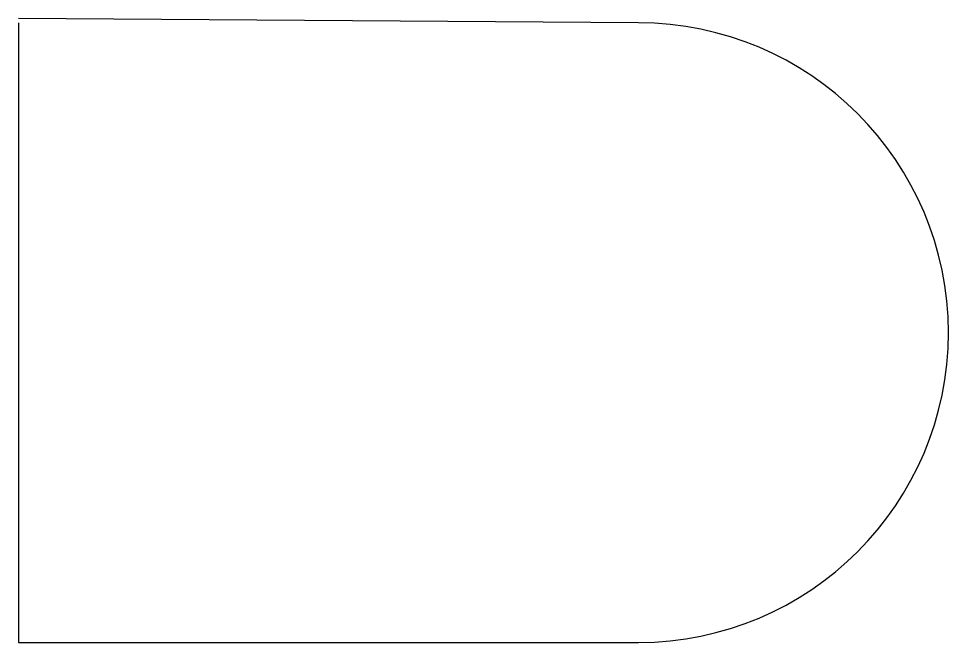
# Model space of a CAD drawing. Extents: x 0 to 15, y 0 to 10.1.
import ezdxf

# ---------------------------------------------------------------- set-up
doc = ezdxf.new("R2010")
doc.units = 0

msp = doc.modelspace()

# ---------------------------------------------------------------- linework, layer by layer
for p, q in [((10, 10), (0, 10.07)), ((0, 10), (0, 0)), ((0, 0), (10, 0))]:
    msp.add_line(p, q)
msp.add_arc((10, 5), 5, -90, 90)

doc.saveas('drawing.dxf')
